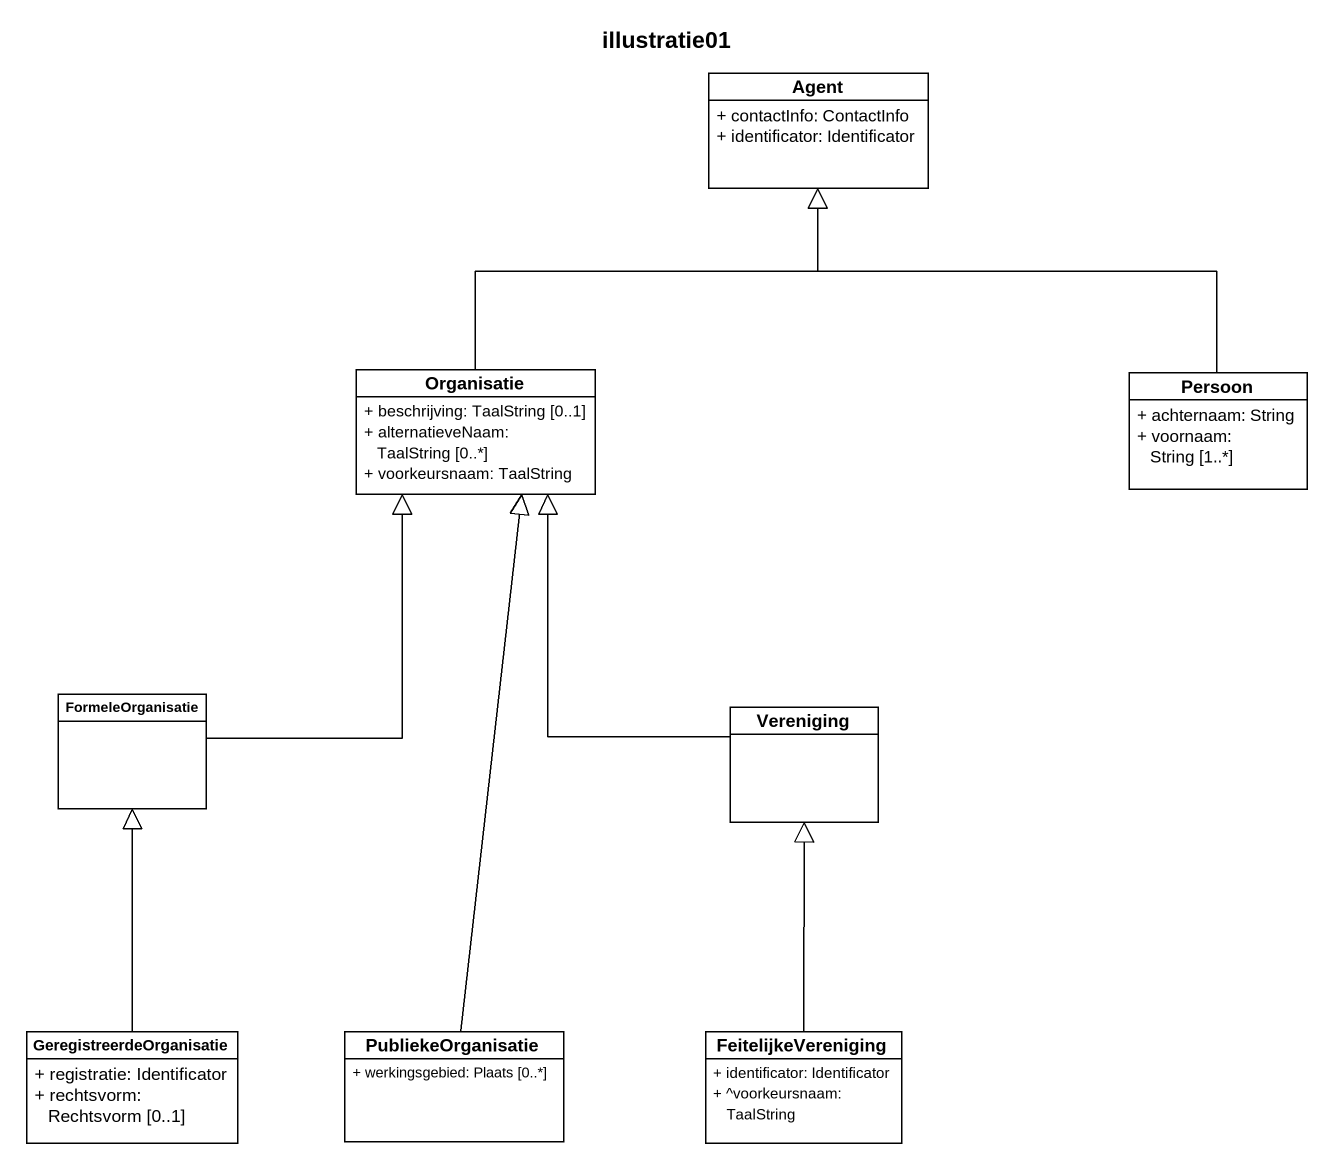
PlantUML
@startuml
title illustratie01
hide circle
hide empty members
skinparam classAttributeIconSize 0
class "Agent" as Agent_ {
  + contactInfo: ContactInfo
  + identificator: Identificator
}
class Organisatie {
  + beschrijving: TaalString [0..1]
  + alternatieveNaam: TaalString [0..*]
  + voorkeursnaam: TaalString
}
class Persoon {
  + achternaam: String
  + voornaam: String [1..*]
}
class FormeleOrganisatie
class Vereniging
class GeregistreerdeOrganisatie {
  + registratie: Identificator
  + rechtsvorm: Rechtsvorm [0..1]
}
class PubliekeOrganisatie {
  + werkingsgebied: Plaats [0..*]
}
class FeitelijkeVereniging {
  + identificator: Identificator
  + ^voorkeursnaam: TaalString
}
Organisatie -up-|> Agent_
Persoon -up-|> Agent_
FormeleOrganisatie -up-|> Organisatie
Vereniging -up-|> Organisatie
GeregistreerdeOrganisatie -up-|> FormeleOrganisatie
PubliekeOrganisatie -up-|> Organisatie
FeitelijkeVereniging -up-|> Vereniging
@enduml
